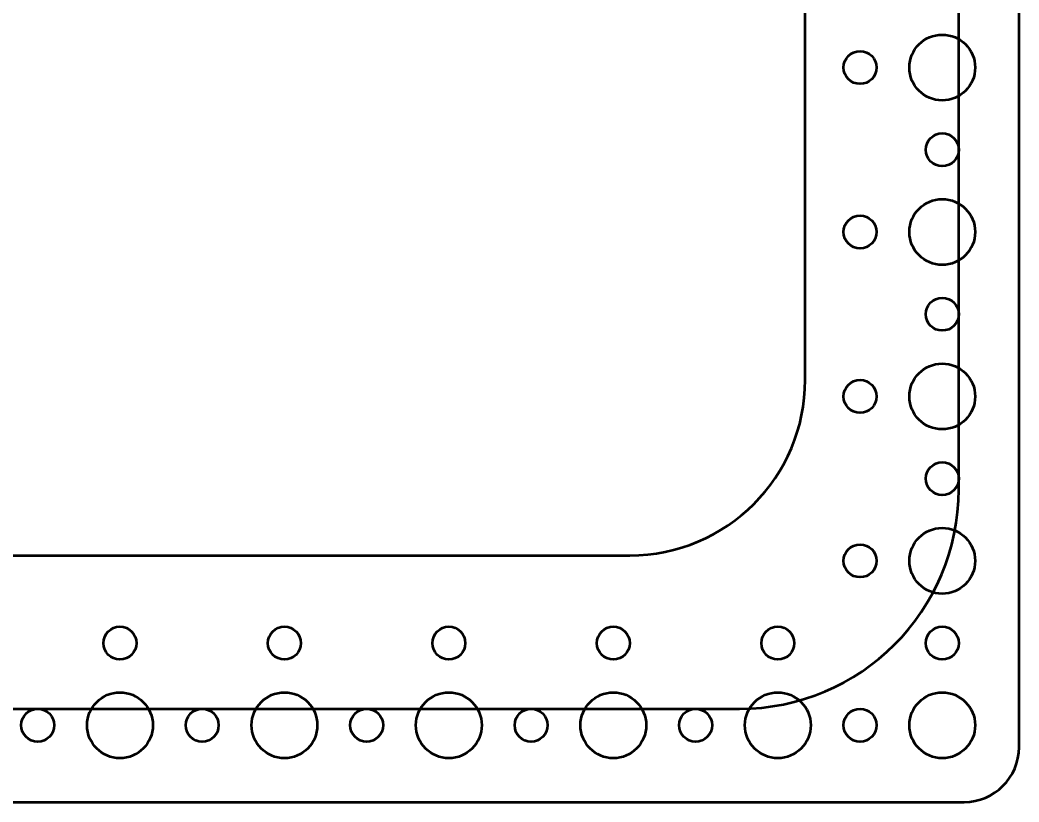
# Model space of a CAD drawing. Header units: centimetres. Extents: x -42 to 63, y -49 to 29.
# Drawn here: x 53.84 to 62.95, y -29.2 to -22.07 of the extents above; entities that cross this region are included whole.
import ezdxf

# ---------------------------------------------------------------- set-up
doc = ezdxf.new("R2010")
doc.units = ezdxf.units.CM
doc.header["$MEASUREMENT"] = 0
doc.layers.add('Layer 1', color=7, linetype='Continuous')

msp = doc.modelspace()

# ---------------------------------------------------------------- linework, layer by layer
at = {"layer": 'Layer 1', "lineweight": 53}
for centre, major_axis in [((62.25001, -22.50001), (0, 0.30001)), ((61.5, -22.5), (0, 0.15)), ((62.25, -23.25), (0, 0.15)), ((62.25001, -24.00001), (0, 0.30001)), ((61.5, -24), (0, 0.15)), ((62.25, -24.75), (0, 0.15)), ((62.25001, -25.50001), (0, 0.30001)), ((61.5, -25.5), (0, 0.15)), ((62.25, -26.25), (0, 0.15)), ((62.25001, -27.00001), (0, 0.30001)), ((61.5, -27), (0, 0.15)), ((54.75, -27.75), (0, 0.15)), ((56.25, -27.75), (0, 0.15)), ((57.75, -27.75), (0, 0.15)), ((59.25, -27.75), (0, 0.15)), ((60.75, -27.75), (0, 0.15)), ((62.25, -27.75), (0, 0.15)), ((54.75001, -28.50001), (0, 0.30001)), ((56.25001, -28.50001), (0, 0.30001)), ((57.75001, -28.50001), (0, 0.30001)), ((59.25001, -28.50001), (0, 0.30001)), ((60.75001, -28.50001), (0, 0.30001)), ((62.25001, -28.50001), (0, 0.30001)), ((54, -28.5), (0, 0.15)), ((55.5, -28.5), (0, 0.15)), ((57, -28.5), (0, 0.15)), ((58.5, -28.5), (0, 0.15)), ((60, -28.5), (0, 0.15)), ((61.5, -28.5), (0, 0.15))]:
    msp.add_ellipse(centre, major_axis=major_axis, ratio=1, dxfattribs=at)
msp.add_open_spline([(45.05, -28.7), (45.05, -28.7), (45.05, -16.3), (45.05, -16.3), (45.05, -16.3), (45.05, -16.02386), (45.27386, -15.8), (45.55, -15.8), (45.55, -15.8), (45.55, -15.8), (62.45, -15.8), (62.45, -15.8), (62.45, -15.8), (62.72614, -15.8), (62.95, -16.02386), (62.95, -16.3), (62.95, -16.3), (62.95, -16.3), (62.95, -28.7), (62.95, -28.7), (62.95, -28.7), (62.95, -28.97614), (62.72614, -29.2), (62.45, -29.2), (62.45, -29.2), (62.45, -29.2), (45.55, -29.2), (45.55, -29.2), (45.55, -29.2), (45.27386, -29.2), (45.05, -28.97614), (45.05, -28.7)], degree=3, knots=[0, 0, 0, 0, 0.1111111, 0.1111111, 0.1111111, 0.1111111, 0.2222222, 0.2222222, 0.2222222, 0.2222222, 0.3333333, 0.3333333, 0.3333333, 0.3333333, 0.4444444, 0.4444444, 0.4444444, 0.4444444, 0.5555556, 0.5555556, 0.5555556, 0.5555556, 0.6666667, 0.6666667, 0.6666667, 0.6666667, 0.7777778, 0.7777778, 0.7777778, 0.7777778, 1, 1, 1, 1], dxfattribs=at)
at = {"layer": 'Layer 1', "color": 5, "lineweight": 53}
for points in [[(45.6, -26.35), (45.6, -26.35), (45.6, -18.65), (45.6, -18.65), (45.6, -18.65), (45.6, -17.54544), (46.49543, -16.65), (47.6, -16.65), (47.6, -16.65), (47.6, -16.65), (60.4, -16.65), (60.4, -16.65), (60.4, -16.65), (61.50457, -16.65), (62.4, -17.54544), (62.4, -18.65), (62.4, -18.65), (62.4, -18.65), (62.4, -26.35), (62.4, -26.35), (62.4, -26.35), (62.4, -27.45456), (61.50457, -28.35), (60.4, -28.35), (60.4, -28.35), (60.4, -28.35), (47.6, -28.35), (47.6, -28.35), (47.6, -28.35), (46.49543, -28.35), (45.6, -27.45456), (45.6, -26.35)], [(47, -25.35), (47, -25.35), (47, -19.65), (47, -19.65), (47, -19.65), (47, -18.76635), (47.71635, -18.05), (48.6, -18.05), (48.6, -18.05), (48.6, -18.05), (59.4, -18.05), (59.4, -18.05), (59.4, -18.05), (60.28365, -18.05), (61, -18.76635), (61, -19.65), (61, -19.65), (61, -19.65), (61, -25.35), (61, -25.35), (61, -25.35), (61, -26.23365), (60.28365, -26.95), (59.4, -26.95), (59.4, -26.95), (59.4, -26.95), (48.6, -26.95), (48.6, -26.95), (48.6, -26.95), (47.71635, -26.95), (47, -26.23365), (47, -25.35)]]:
    msp.add_open_spline(points, degree=3, knots=[0, 0, 0, 0, 0.1111111, 0.1111111, 0.1111111, 0.1111111, 0.2222222, 0.2222222, 0.2222222, 0.2222222, 0.3333333, 0.3333333, 0.3333333, 0.3333333, 0.4444444, 0.4444444, 0.4444444, 0.4444444, 0.5555556, 0.5555556, 0.5555556, 0.5555556, 0.6666667, 0.6666667, 0.6666667, 0.6666667, 0.7777778, 0.7777778, 0.7777778, 0.7777778, 1, 1, 1, 1], dxfattribs=at)

doc.saveas('drawing.dxf')
